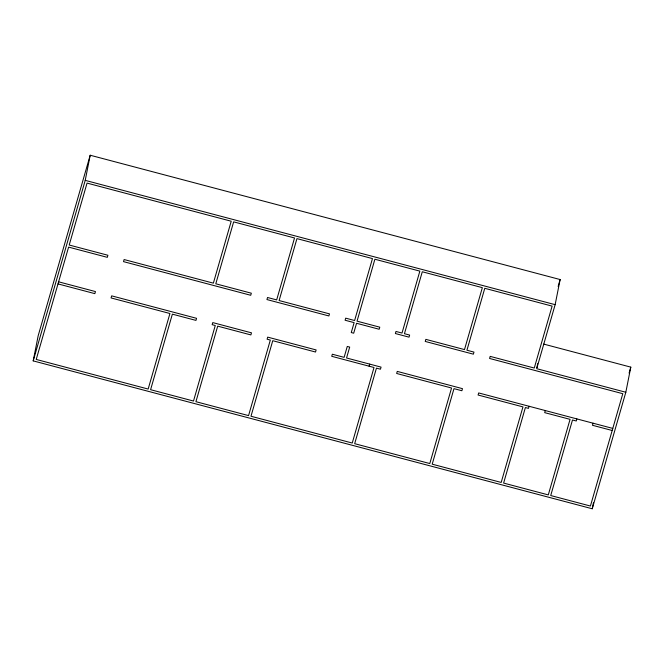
<?xml version="1.0" encoding="UTF-8"?>
<svg xmlns="http://www.w3.org/2000/svg" width="664" height="664" viewBox="0 0 664 664"><rect width="100%" height="100%" fill="white"/><g stroke="black" fill="none" stroke-linecap="round" stroke-linejoin="round"><path stroke-width="1" d="M33.2 360.884L38.172 335.752L90.196 155.235L560.125 279.544L555.145 304.668L536.703 368.686L625.828 392.258L592.246 508.765L33.2 360.884L85.224 180.367L90.196 155.235M536.902 367.682L537.699 363.656M592.246 508.765L593.442 502.731M625.828 392.258L630.8 367.134L543.675 344.085M369.109 366.196L369.707 364.113M558.142 286.441L560.125 279.544M529.075 406.268L528.478 408.352L525.39 407.538L503.619 483.077L548.29 494.896L570.061 419.349L544.679 412.643L545.277 410.559M576.858 418.909L576.261 420.993L572.492 419.997L550.722 495.535L590.42 506.034L622.79 393.702L489.584 358.46L490.181 356.377L534.271 368.039L552.116 306.112L484.778 288.3L466.925 350.227L473.98 352.094L473.382 354.178L425.234 341.445L425.84 339.362L464.493 349.588L482.346 287.653L422.287 271.767L404.442 333.702L409.63 335.071L409.032 337.154L395.379 333.544L395.976 331.461L402.01 333.054L419.856 271.128L374.894 259.234L357.041 321.16L379.775 327.178L379.169 329.253L356.56 323.277L353.696 333.203L351.264 332.556L354.128 322.629L345.097 320.239L345.695 318.156L354.609 320.521L372.462 258.587L296.957 238.617L279.104 300.543L329.493 313.873L328.887 315.956L266.936 299.564L267.534 297.489L276.672 299.904L294.526 237.969L233.645 221.867L215.792 283.794L251.332 293.197L250.735 295.281L123.512 261.633L124.118 259.549L213.36 283.154L231.213 221.22L87.05 183.09L69.205 245.024L107.908 255.258L107.311 257.341L68.608 247.108L36.229 359.44L148.163 389.054L169.934 313.508L111.054 297.937L111.66 295.853L196.552 318.313L195.955 320.397L172.366 314.155L150.595 389.693L193.498 401.039L215.269 325.501L212.156 324.679L212.762 322.596L251.49 332.838L250.884 334.922L217.701 326.148L195.93 401.687L248.56 415.606L270.323 340.068L267.094 339.213L267.692 337.129L316.13 349.936L315.524 352.02L272.755 340.707L250.984 416.245L352.244 443.037L374.015 367.491L331.734 356.311L332.332 354.227L344.118 357.348L347.264 346.442L349.696 347.089L346.55 357.987L381.061 367.117L380.464 369.201L376.447 368.138L354.676 443.676L429.791 463.547L451.553 388.008L396.665 373.483L397.263 371.4L462.476 388.656L461.878 390.739L453.985 388.647L432.214 464.186L501.187 482.438L522.958 406.891L478.08 395.022L478.686 392.939L612.789 428.413M593.068 423.2L592.462 425.284L612.191 430.496M629.082 373.11L630.8 367.134M85.224 180.367L555.145 304.668M58.598 281.818L95.45 291.571L94.852 293.646L58 283.901"/></g></svg>
